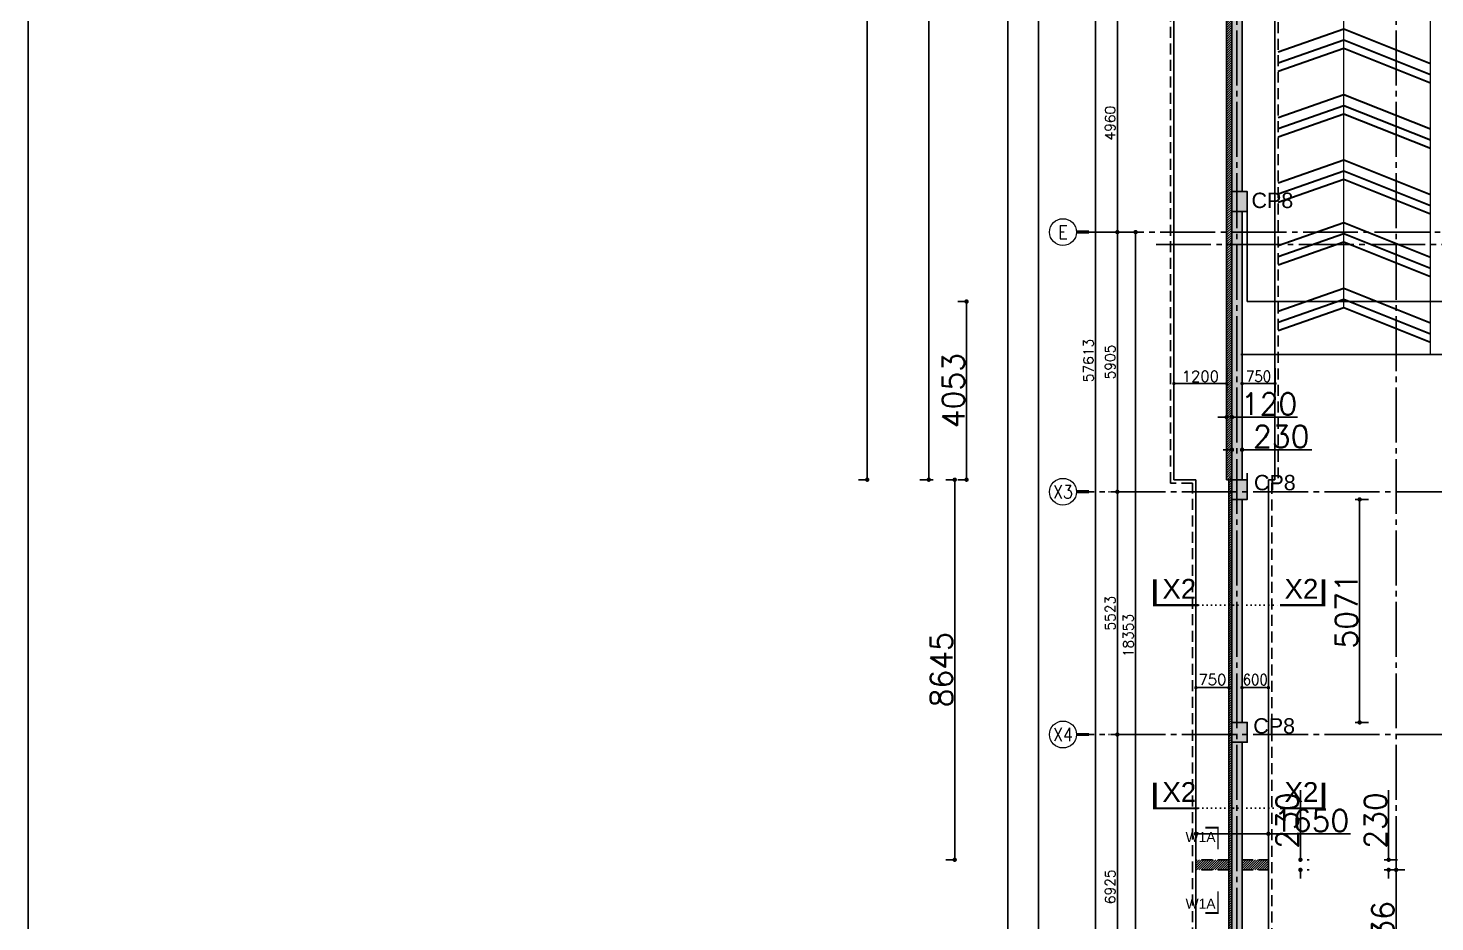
# Model space of a CAD drawing. Extents: x -200722 to 834823, y -494970 to 88783.
# Drawn here: x 200371 to 232395, y 9466 to 29794 of the extents above; entities that cross this region are included whole.
import ezdxf
from ezdxf.enums import TextEntityAlignment as Align

# ---------------------------------------------------------------- set-up
doc = ezdxf.new("R2010")
doc.units = 0
doc.header["$LTSCALE"] = 100
doc.header["$MEASUREMENT"] = 0
doc.header["$PDMODE"] = 34
for name, pattern in [('ACAD_ISO04W100', [30, 24, -3, 0, -3]), ('CL', [3.25, 2.5, -0.25, 0.25, -0.25]), ('DOT', [0.25, 0, -0.25]), ('HIDDEN', [0.375, 0.25, -0.125])]:
    doc.linetypes.add(name, pattern=pattern)
doc.layers.get('0').update_dxf_attribs({"linetype": 'CONTINUOUS'})
doc.layers.get('DEFPOINTS').update_dxf_attribs({"linetype": 'CONTINUOUS'})
for name, color, linetype, lineweight in [('1_COLUMN', 4, 'CONTINUOUS', 5), ('9_TITLE TEXT', 7, 'CONTINUOUS', 20), ('A-BEAM', 4, 'CONTINUOUS', 5), ('A-GRIDMARKER', 250, 'CONTINUOUS', 5), ('HATCH', 252, 'CONTINUOUS', 30)]:
    doc.layers.add(name, color=color, linetype=linetype, lineweight=lineweight)
for name, color, linetype in [('A-Grid', 5, 'ACAD_ISO04W100'), ('BEAM', 4, 'CONTINUOUS'), ('COL', 150, 'CONTINUOUS'), ('COL_H', 235, 'CONTINUOUS'), ('DIM', 3, 'CONTINUOUS'), ('F_EXEC', 3, 'HIDDEN'), ('F_FTG1', 11, 'CONTINUOUS'), ('RCCWALL', 6, 'CONTINUOUS'), ('SEC. ENL M', 4, 'CONTINUOUS'), ('TEXT', 2, 'CONTINUOUS')]:
    doc.layers.add(name, color=color, linetype=linetype)
doc.styles.add('AR', font='arial.ttf')
doc.styles.add('ROMANS', font='romans.shx')
doc.styles.get("Standard").update_dxf_attribs({"font": 'simplex.shx'})
doc.styles.add('TIMES-N', font='arial.ttf')
doc.dimstyles.new('01 S.K', dxfattribs={"dimtxt": 230, "dimasz": 100, "dimexe": 200, "dimexo": 100, "dimgap": 50, "dimtad": 1, "dimdec": 0, "dimzin": 0, "dimdsep": 46, "dimtxsty": 'Standard', "dimblk": 'DOT', "dimcen": 0.09, "dimclrd": 4, "dimclre": 4, "dimclrt": 4, "dimadec": 0, "dimazin": 0, "dimtfac": 1, "dimtdec": 0, "dimtofl": 0, "dimtmove": 0, "dimatfit": 3, "dimfxl": 2, "dimtolj": 1, "dimtzin": 0, "dimarcsym": 1})
doc.dimstyles.new('STANDARD$0', dxfattribs={"dimtxt": 2.5, "dimasz": 2.5, "dimexe": 2, "dimexo": 0.7, "dimgap": 0.9, "dimtad": 1, "dimdec": 0, "dimdsep": 46, "dimtxsty": 'ROMANS', "dimcen": 0.09, "dimclrd": 4, "dimclre": 4, "dimclrt": 3, "dimadec": 0, "dimazin": 0, "dimtfac": 1, "dimtdec": 0, "dimtmove": 0, "dimatfit": 3, "dimfxl": 1, "dimtolj": 1, "dimtzin": 0, "dimarcsym": 0})

# ---------------------------------------------------------------- blocks, each defined once
blk = doc.blocks.new('_DOT')
at = {"color": 0, "linetype": 'ByBlock'}
blk.add_line((-0.5, 0), (-1, 0), dxfattribs=at)
at = {"color": 0, "linetype": 'ByBlock', "const_width": 0.5}
blk.add_lwpolyline([(-0.25, 0, 1), (0.25, 0, 1)], format="xyb", close=True, dxfattribs=at)
blk = doc.blocks.new('*D228')
at = {"layer": 'COL_H', "color": 4, "lineweight": -2, "ltscale": 0.4, "transparency": 16777216}
for p, q in [((224989, 13727), (224968, 13727)), ((225168, 6902), (225168, 13627)), ((224989, 6802), (224968, 6802))]:
    blk.add_line(p, q, dxfattribs=at)
at = {"layer": 'DEFPOINTS', "color": 0, "lineweight": -3, "ltscale": 0.4, "transparency": 16777216}
for p in [(225168, 13727, 3448), (225168, 13727), (225168, 6802, 3448)]:
    blk.add_point(p, dxfattribs=at)
at = {"layer": 'COL_H', "color": 4, "lineweight": -2, "ltscale": 0.4, "transparency": 16777216, "xscale": 100, "yscale": 100, "zscale": 100}
for p, rotation in [((225168, 13727), 90), ((225168, 6802), 270)]:
    blk.add_blockref('_DOT', p, dxfattribs=dict(at, rotation=rotation))
at = {"layer": 'COL_H', "color": 4, "ltscale": 0.4, "transparency": 16777216, "insert": (225003, 10264), "char_height": 230, "attachment_point": 5, "rotation": 90}
blk.add_mtext('\\A1;6925', dxfattribs=at)
blk = doc.blocks.new('*D229')
at = {"layer": 'COL_H', "color": 4, "lineweight": -2, "ltscale": 0.4, "transparency": 16777216}
for p, q in [((224989, 19248), (224968, 19248)), ((225168, 19148), (225168, 13827)), ((224989, 13727), (224968, 13727))]:
    blk.add_line(p, q, dxfattribs=at)
at = {"layer": 'DEFPOINTS', "color": 0, "lineweight": -3, "ltscale": 0.4, "transparency": 16777216}
for p in [(225168, 19248, 3448), (225168, 13727, 3448), (225168, 13727)]:
    blk.add_point(p, dxfattribs=at)
at = {"layer": 'COL_H', "color": 4, "lineweight": -2, "ltscale": 0.4, "transparency": 16777216, "xscale": 100, "yscale": 100, "zscale": 100}
for p, rotation in [((225168, 19248), 90), ((225168, 13727), 270)]:
    blk.add_blockref('_DOT', p, dxfattribs=dict(at, rotation=rotation))
at = {"layer": 'COL_H', "color": 4, "ltscale": 0.4, "transparency": 16777216, "insert": (225003, 16487), "char_height": 230, "attachment_point": 5, "rotation": 90}
blk.add_mtext('\\A1;5523', dxfattribs=at)
blk = doc.blocks.new('*D230')
at = {"layer": 'COL_H', "color": 4, "lineweight": -2, "ltscale": 0.4, "transparency": 16777216}
for p, q in [((224989, 25154), (224968, 25154)), ((225168, 19348), (225168, 25054)), ((224989, 19248), (224968, 19248))]:
    blk.add_line(p, q, dxfattribs=at)
at = {"layer": 'DEFPOINTS', "color": 0, "lineweight": -3, "ltscale": 0.4, "transparency": 16777216}
for p in [(225168, 25154, 3448), (225168, 25154), (225168, 19248, 3448)]:
    blk.add_point(p, dxfattribs=at)
at = {"layer": 'COL_H', "color": 4, "lineweight": -2, "ltscale": 0.4, "transparency": 16777216, "xscale": 100, "yscale": 100, "zscale": 100}
for p, rotation in [((225168, 25154), 90), ((225168, 19248), 270)]:
    blk.add_blockref('_DOT', p, dxfattribs=dict(at, rotation=rotation))
at = {"layer": 'COL_H', "color": 4, "ltscale": 0.4, "transparency": 16777216, "insert": (225003, 22201), "char_height": 230, "attachment_point": 5, "rotation": 90}
blk.add_mtext('\\A1;5905', dxfattribs=at)
blk = doc.blocks.new('*D231')
at = {"layer": 'COL_H', "color": 4, "lineweight": -2, "ltscale": 0.4, "transparency": 16777216}
for p, q in [((224989, 30114), (224968, 30114)), ((225168, 30014), (225168, 25254)), ((224989, 25154), (224968, 25154))]:
    blk.add_line(p, q, dxfattribs=at)
at = {"layer": 'DEFPOINTS', "color": 0, "lineweight": -3, "ltscale": 0.4, "transparency": 16777216}
for p in [(225168, 30114, 3448), (225168, 25154, 3448), (225168, 25154)]:
    blk.add_point(p, dxfattribs=at)
at = {"layer": 'COL_H', "color": 4, "lineweight": -2, "ltscale": 0.4, "transparency": 16777216, "xscale": 100, "yscale": 100, "zscale": 100}
for p, rotation in [((225168, 30114), 90), ((225168, 25154), 270)]:
    blk.add_blockref('_DOT', p, dxfattribs=dict(at, rotation=rotation))
at = {"layer": 'COL_H', "color": 4, "ltscale": 0.4, "transparency": 16777216, "insert": (225003, 27634), "char_height": 230, "attachment_point": 5, "rotation": 90}
blk.add_mtext('\\A1;4960', dxfattribs=at)
blk = doc.blocks.new('*D237')
at = {"layer": 'COL_H', "color": 4, "lineweight": -2, "ltscale": 0.4, "transparency": 16777216}
for p, q in [((225404, 25154), (225382, 25154)), ((225582, 25054), (225582, 6902)), ((225404, 6802), (225382, 6802))]:
    blk.add_line(p, q, dxfattribs=at)
at = {"layer": 'DEFPOINTS', "color": 0, "lineweight": -3, "ltscale": 0.4, "transparency": 16777216}
for p in [(225582, 25154, 3448), (225582, 6802, 3448), (225582, 6802)]:
    blk.add_point(p, dxfattribs=at)
at = {"layer": 'COL_H', "color": 4, "lineweight": -2, "ltscale": 0.4, "transparency": 16777216, "xscale": 100, "yscale": 100, "zscale": 100}
for p, rotation in [((225582, 25154), 90), ((225582, 6802), 270)]:
    blk.add_blockref('_DOT', p, dxfattribs=dict(at, rotation=rotation))
at = {"layer": 'COL_H', "color": 4, "ltscale": 0.4, "transparency": 16777216, "insert": (225417, 15978), "char_height": 230, "attachment_point": 5, "rotation": 90}
blk.add_mtext('\\A1;18353', dxfattribs=at)
blk = doc.blocks.new('*D771')
at = {"layer": 'COL_H', "color": 4, "lineweight": -2, "ltscale": 0.4, "transparency": 16777216}
for p, q in [((224495, 51040), (224473, 51040)), ((224673, -6473), (224673, 50940)), ((224495, -6573), (224473, -6573))]:
    blk.add_line(p, q, dxfattribs=at)
at = {"layer": 'DEFPOINTS', "color": 0, "lineweight": -3, "ltscale": 0.4, "transparency": 16777216}
for p in [(224673, 51040, 3448), (224673, 51040), (224673, -6573, 3448)]:
    blk.add_point(p, dxfattribs=at)
at = {"layer": 'COL_H', "color": 4, "lineweight": -2, "ltscale": 0.4, "transparency": 16777216, "xscale": 100, "yscale": 100, "zscale": 100}
for p, rotation in [((224673, 51040), 90), ((224673, -6573), 270)]:
    blk.add_blockref('_DOT', p, dxfattribs=dict(at, rotation=rotation))
at = {"layer": 'COL_H', "color": 4, "ltscale": 0.4, "transparency": 16777216, "insert": (224508, 22233), "char_height": 230, "attachment_point": 5, "rotation": 90}
blk.add_mtext('\\A1;57613', dxfattribs=at)
blk = doc.blocks.new('DOT')
at = {"color": 0, "linetype": 'ByBlock'}
blk.add_line((-0.5, 0), (-1, 0), dxfattribs=at)
at = {"color": 0, "linetype": 'ByBlock', "const_width": 0.5}
blk.add_lwpolyline([(-0.25, 0, 1), (0.25, 0, 1)], format="xyb", close=True, dxfattribs=at)
blk = doc.blocks.new('*D1047')
at = {"layer": 'BEAM', "color": 0, "lineweight": -2, "transparency": 16777216}
for p, q in [((226956, 15143), (226956, 14593)), ((227706, 15143), (227706, 14593)), ((227626, 14793), (227036, 14793))]:
    blk.add_line(p, q, dxfattribs=at)
at = {"layer": 'DEFPOINTS', "color": 0, "lineweight": -3, "transparency": 16777216}
for p in [(226956, 15263, 7447), (227706, 15263, 7447), (226956, 14793)]:
    blk.add_point(p, dxfattribs=at)
at = {"layer": 'BEAM', "color": 0, "lineweight": -2, "transparency": 16777216, "xscale": 80, "yscale": 80, "zscale": 80, "rotation": 180}
blk.add_blockref('DOT', (226956, 14793), dxfattribs=at)
at = {"layer": 'BEAM', "color": 0, "lineweight": -2, "transparency": 16777216, "xscale": 80, "yscale": 80, "zscale": 80}
blk.add_blockref('DOT', (227706, 14793), dxfattribs=at)
at = {"layer": 'BEAM', "color": 0, "transparency": 16777216, "insert": (227331, 14976), "char_height": 248, "attachment_point": 5}
blk.add_mtext('\\A1;750', dxfattribs=at)
blk = doc.blocks.new('*D1048')
at = {"layer": 'BEAM', "color": 0, "lineweight": -2, "transparency": 16777216}
for p, q in [((228006, 15143), (228006, 14593)), ((228606, 15143), (228606, 14593)), ((228526, 14793), (228086, 14793))]:
    blk.add_line(p, q, dxfattribs=at)
at = {"layer": 'DEFPOINTS', "color": 0, "lineweight": -3, "transparency": 16777216}
for p in [(228006, 15263, 7447), (228606, 15263, 7447), (228006, 14793)]:
    blk.add_point(p, dxfattribs=at)
at = {"layer": 'BEAM', "color": 0, "lineweight": -2, "transparency": 16777216, "xscale": 80, "yscale": 80, "zscale": 80, "rotation": 180}
blk.add_blockref('DOT', (228006, 14793), dxfattribs=at)
at = {"layer": 'BEAM', "color": 0, "lineweight": -2, "transparency": 16777216, "xscale": 80, "yscale": 80, "zscale": 80}
blk.add_blockref('DOT', (228606, 14793), dxfattribs=at)
at = {"layer": 'BEAM', "color": 0, "transparency": 16777216, "insert": (228306, 14976), "char_height": 248, "attachment_point": 5}
blk.add_mtext('\\A1;{\\W0.9;600}', dxfattribs=at)
blk = doc.blocks.new('*D1050')
at = {"layer": 'BEAM', "color": 0, "lineweight": -2, "transparency": 16777216}
for p, q in [((226456, 22062), (226456, 21511)), ((227656, 22062), (227656, 21511)), ((227576, 21711), (226536, 21711))]:
    blk.add_line(p, q, dxfattribs=at)
at = {"layer": 'DEFPOINTS', "color": 0, "lineweight": -3, "transparency": 16777216}
for p in [(226456, 22182, 7447), (227656, 22182, 7447), (226456, 21711)]:
    blk.add_point(p, dxfattribs=at)
at = {"layer": 'BEAM', "color": 0, "lineweight": -2, "transparency": 16777216, "xscale": 80, "yscale": 80, "zscale": 80, "rotation": 180}
blk.add_blockref('DOT', (226456, 21711), dxfattribs=at)
at = {"layer": 'BEAM', "color": 0, "lineweight": -2, "transparency": 16777216, "xscale": 80, "yscale": 80, "zscale": 80}
blk.add_blockref('DOT', (227656, 21711), dxfattribs=at)
at = {"layer": 'BEAM', "color": 0, "transparency": 16777216, "insert": (227056, 21875), "char_height": 248, "attachment_point": 5}
blk.add_mtext('\\A1;1200', dxfattribs=at)
blk = doc.blocks.new('*D1049')
at = {"layer": 'BEAM', "color": 0, "lineweight": -2, "transparency": 16777216}
for p, q in [((228006, 22062), (228006, 21511)), ((228756, 22062), (228756, 21511)), ((228676, 21711), (228086, 21711))]:
    blk.add_line(p, q, dxfattribs=at)
at = {"layer": 'DEFPOINTS', "color": 0, "lineweight": -3, "transparency": 16777216}
for p in [(228006, 22182, 7447), (228756, 22182, 7447), (228006, 21711)]:
    blk.add_point(p, dxfattribs=at)
at = {"layer": 'BEAM', "color": 0, "lineweight": -2, "transparency": 16777216, "xscale": 80, "yscale": 80, "zscale": 80, "rotation": 180}
blk.add_blockref('DOT', (228006, 21711), dxfattribs=at)
at = {"layer": 'BEAM', "color": 0, "lineweight": -2, "transparency": 16777216, "xscale": 80, "yscale": 80, "zscale": 80}
blk.add_blockref('DOT', (228756, 21711), dxfattribs=at)
at = {"layer": 'BEAM', "color": 0, "transparency": 16777216, "insert": (228381, 21875), "char_height": 248, "attachment_point": 5}
blk.add_mtext('\\A1;{\\W0.9;750}', dxfattribs=at)
blk = doc.blocks.new('*D2943')
at = {"color": 4, "lineweight": -2, "ltscale": 0.4, "transparency": 16777216}
for p, q in [((226956, 11368), (226956, 11668)), ((228606, 11368), (228606, 11668)), ((227056, 11468), (228506, 11468)), ((228606, 11468), (230472, 11468))]:
    blk.add_line(p, q, dxfattribs=at)
at = {"layer": 'DEFPOINTS', "color": 0, "lineweight": -3, "ltscale": 0.4, "transparency": 16777216}
for p in [(228606, 11468), (226956, 10878), (228606, 10878)]:
    blk.add_point(p, dxfattribs=at)
at = {"color": 4, "lineweight": -2, "ltscale": 0.4, "transparency": 16777216, "xscale": 100, "yscale": 100, "zscale": 100, "rotation": 180}
blk.add_blockref('_DOT', (226956, 11468), dxfattribs=at)
at = {"color": 4, "lineweight": -2, "ltscale": 0.4, "transparency": 16777216, "xscale": 100, "yscale": 100, "zscale": 100}
blk.add_blockref('_DOT', (228606, 11468), dxfattribs=at)
at = {"color": 4, "lineweight": -3, "ltscale": 0.4, "transparency": 16777216, "insert": (229589, 11768), "char_height": 500, "attachment_point": 5}
blk.add_mtext('\\A1;1650', dxfattribs=at)
blk = doc.blocks.new('*D2944')
at = {"color": 4, "lineweight": -2, "ltscale": 0.4, "transparency": 16777216}
for p, q in [((231343, 10978), (231343, 12464)), ((231243, 10878), (231543, 10878)), ((231243, 10648), (231543, 10648)), ((231343, 10548), (231343, 10448))]:
    blk.add_line(p, q, dxfattribs=at)
at = {"layer": 'DEFPOINTS', "color": 0, "lineweight": -3, "ltscale": 0.4, "transparency": 16777216}
for p in [(228606, 10878), (228606, 10648), (231343, 10878)]:
    blk.add_point(p, dxfattribs=at)
at = {"color": 4, "lineweight": -2, "ltscale": 0.4, "transparency": 16777216, "xscale": 100, "yscale": 100, "zscale": 100}
for p, rotation in [((231343, 10878), 270), ((231343, 10648), 90)]:
    blk.add_blockref('_DOT', p, dxfattribs=dict(at, rotation=rotation))
at = {"color": 4, "lineweight": -3, "ltscale": 0.4, "transparency": 16777216, "insert": (231043, 11771), "char_height": 500, "attachment_point": 5, "rotation": 90}
blk.add_mtext('\\A1;230', dxfattribs=at)
blk = doc.blocks.new('*D2981')
at = {"color": 4, "lineweight": -2, "ltscale": 0.4, "transparency": 16777216}
for p, q in [((231414, 10648), (231714, 10648)), ((231514, 7612), (231514, 10548)), ((231414, 7512), (231714, 7512))]:
    blk.add_line(p, q, dxfattribs=at)
at = {"layer": 'DEFPOINTS', "color": 0, "lineweight": -3, "ltscale": 0.4, "transparency": 16777216}
for p in [(228306, 10648), (231514, 10648), (228206, 7512)]:
    blk.add_point(p, dxfattribs=at)
at = {"color": 4, "lineweight": -2, "ltscale": 0.4, "transparency": 16777216, "xscale": 100, "yscale": 100, "zscale": 100}
for p, rotation in [((231514, 10648), 90), ((231514, 7512), 270)]:
    blk.add_blockref('_DOT', p, dxfattribs=dict(at, rotation=rotation))
at = {"color": 4, "lineweight": -3, "ltscale": 0.4, "transparency": 16777216, "insert": (231214, 9080), "char_height": 500, "attachment_point": 5, "rotation": 90}
blk.add_mtext('\\A1;3136', dxfattribs=at)
blk = doc.blocks.new('*D2984')
at = {"color": 4, "lineweight": -2, "ltscale": 0.4, "transparency": 16777216}
for p, q in [((230582, 19073), (230882, 19073)), ((230682, 14102), (230682, 18973)), ((230582, 14002), (230882, 14002))]:
    blk.add_line(p, q, dxfattribs=at)
at = {"layer": 'DEFPOINTS', "color": 0, "lineweight": -3, "ltscale": 0.4, "transparency": 16777216}
for p in [(228126, 19073), (230682, 19073), (228126, 14002)]:
    blk.add_point(p, dxfattribs=at)
at = {"color": 4, "lineweight": -2, "ltscale": 0.4, "transparency": 16777216, "xscale": 100, "yscale": 100, "zscale": 100}
for p, rotation in [((230682, 19073), 90), ((230682, 14002), 270)]:
    blk.add_blockref('_DOT', p, dxfattribs=dict(at, rotation=rotation))
at = {"color": 4, "lineweight": -3, "ltscale": 0.4, "transparency": 16777216, "insert": (230382, 16537), "char_height": 500, "attachment_point": 5, "rotation": 90}
blk.add_mtext('\\A1;5071', dxfattribs=at)
blk = doc.blocks.new('*D2985')
at = {"color": 4, "lineweight": -2, "ltscale": 0.4, "transparency": 16777216}
for p, q in [((227656, 20846), (227656, 21146)), ((227776, 20846), (227776, 21146)), ((227556, 20946), (227456, 20946)), ((227876, 20946), (229266, 20946))]:
    blk.add_line(p, q, dxfattribs=at)
at = {"layer": 'DEFPOINTS', "color": 0, "lineweight": -3, "ltscale": 0.4, "transparency": 16777216}
for p in [(227776, 20946), (227656, 20542), (227776, 20542)]:
    blk.add_point(p, dxfattribs=at)
at = {"color": 4, "lineweight": -2, "ltscale": 0.4, "transparency": 16777216, "xscale": 100, "yscale": 100, "zscale": 100}
blk.add_blockref('_DOT', (227656, 20946), dxfattribs=at)
at = {"color": 4, "lineweight": -2, "ltscale": 0.4, "transparency": 16777216, "xscale": 100, "yscale": 100, "zscale": 100, "rotation": 180}
blk.add_blockref('_DOT', (227776, 20946), dxfattribs=at)
at = {"color": 4, "lineweight": -3, "ltscale": 0.4, "transparency": 16777216, "insert": (228621, 21246), "char_height": 500, "attachment_point": 5}
blk.add_mtext('\\A1;120', dxfattribs=at)
blk = doc.blocks.new('*D2986')
at = {"color": 4, "lineweight": -2, "ltscale": 0.4, "transparency": 16777216}
for p, q in [((227676, 20205), (227576, 20205)), ((227776, 20305), (227776, 20005)), ((228006, 20305), (228006, 20005)), ((228106, 20205), (229591, 20205))]:
    blk.add_line(p, q, dxfattribs=at)
at = {"layer": 'DEFPOINTS', "color": 0, "lineweight": -3, "ltscale": 0.4, "transparency": 16777216}
for p in [(227776, 20542), (228006, 20542), (228006, 20205)]:
    blk.add_point(p, dxfattribs=at)
at = {"color": 4, "lineweight": -2, "ltscale": 0.4, "transparency": 16777216, "xscale": 100, "yscale": 100, "zscale": 100}
blk.add_blockref('_DOT', (227776, 20205), dxfattribs=at)
at = {"color": 4, "lineweight": -2, "ltscale": 0.4, "transparency": 16777216, "xscale": 100, "yscale": 100, "zscale": 100, "rotation": 180}
blk.add_blockref('_DOT', (228006, 20205), dxfattribs=at)
at = {"color": 4, "lineweight": -3, "ltscale": 0.4, "transparency": 16777216, "insert": (228898, 20505), "char_height": 500, "attachment_point": 5}
blk.add_mtext('\\A1;230', dxfattribs=at)
blk = doc.blocks.new('*D3055')
at = {"color": 4, "lineweight": -2, "ltscale": 0.4, "transparency": 16777216}
for p, q in [((229335, 10978), (229335, 12464)), ((229489, 10878), (229535, 10878)), ((229489, 10648), (229535, 10648)), ((229335, 10548), (229335, 10448))]:
    blk.add_line(p, q, dxfattribs=at)
at = {"layer": 'DEFPOINTS', "color": 0, "lineweight": -3, "ltscale": 0.4, "transparency": 16777216}
for p in [(228387, 10878, 7447), (228387, 10648, 7447), (229335, 10878)]:
    blk.add_point(p, dxfattribs=at)
at = {"color": 4, "lineweight": -2, "ltscale": 0.4, "transparency": 16777216, "xscale": 100, "yscale": 100, "zscale": 100}
for p, rotation in [((229335, 10878), 270), ((229335, 10648), 90)]:
    blk.add_blockref('_DOT', p, dxfattribs=dict(at, rotation=rotation))
at = {"color": 4, "lineweight": -3, "ltscale": 0.4, "transparency": 16777216, "insert": (229035, 11771), "char_height": 500, "attachment_point": 5, "rotation": 90}
blk.add_mtext('\\A1;230', dxfattribs=at)
blk = doc.blocks.new('*D3060')
at = {"color": 4, "lineweight": -2, "ltscale": 0.4, "transparency": 16777216}
for p, q in [((221447, 19523), (221264, 19523)), ((221464, 10978), (221464, 19423)), ((221471, 10878), (221264, 10878))]:
    blk.add_line(p, q, dxfattribs=at)
at = {"layer": 'DEFPOINTS', "color": 0, "lineweight": -3, "ltscale": 0.4, "transparency": 16777216}
for p in [(221464, 19523), (226956, 19523, 7447), (228306, 10878, 7447)]:
    blk.add_point(p, dxfattribs=at)
at = {"color": 4, "lineweight": -2, "ltscale": 0.4, "transparency": 16777216, "xscale": 100, "yscale": 100, "zscale": 100}
for p, rotation in [((221464, 19523), 90), ((221464, 10878), 270)]:
    blk.add_blockref('_DOT', p, dxfattribs=dict(at, rotation=rotation))
at = {"color": 4, "lineweight": -3, "ltscale": 0.4, "transparency": 16777216, "insert": (221164, 15201), "char_height": 500, "attachment_point": 5, "rotation": 90}
blk.add_mtext('\\A1;8645', dxfattribs=at)
blk = doc.blocks.new('*D3061')
at = {"color": 4, "lineweight": -2, "ltscale": 0.4, "transparency": 16777216}
for p, q in [((219489, 46329), (219273, 46329)), ((219473, 19623), (219473, 46229)), ((219488, 19523), (219273, 19523))]:
    blk.add_line(p, q, dxfattribs=at)
at = {"layer": 'DEFPOINTS', "color": 0, "lineweight": -3, "ltscale": 0.4, "transparency": 16777216}
for p in [(219473, 46329), (227026, 46329, 7447), (226956, 19523, 7447)]:
    blk.add_point(p, dxfattribs=at)
at = {"color": 4, "lineweight": -2, "ltscale": 0.4, "transparency": 16777216, "xscale": 100, "yscale": 100, "zscale": 100}
for p, rotation in [((219473, 46329), 90), ((219473, 19523), 270)]:
    blk.add_blockref('_DOT', p, dxfattribs=dict(at, rotation=rotation))
at = {"color": 4, "lineweight": -3, "ltscale": 0.4, "transparency": 16777216, "insert": (219173, 32926), "char_height": 500, "attachment_point": 5, "rotation": 90}
blk.add_mtext('\\A1;26806', dxfattribs=at)
blk = doc.blocks.new('*D3062')
at = {"color": 4, "lineweight": -2, "ltscale": 0.4, "transparency": 16777216}
for p, q in [((221733, 23576), (221534, 23576)), ((221734, 23476), (221734, 19623)), ((221710, 19523), (221534, 19523))]:
    blk.add_line(p, q, dxfattribs=at)
at = {"layer": 'DEFPOINTS', "color": 0, "lineweight": -3, "ltscale": 0.4, "transparency": 16777216}
for p in [(228126, 23576, 7447), (221734, 19523), (226956, 19523, 7447)]:
    blk.add_point(p, dxfattribs=at)
at = {"color": 4, "lineweight": -2, "ltscale": 0.4, "transparency": 16777216, "xscale": 100, "yscale": 100, "zscale": 100}
for p, rotation in [((221734, 23576), 90), ((221734, 19523), 270)]:
    blk.add_blockref('_DOT', p, dxfattribs=dict(at, rotation=rotation))
at = {"color": 4, "lineweight": -3, "ltscale": 0.4, "transparency": 16777216, "insert": (221434, 21549), "char_height": 500, "attachment_point": 5, "rotation": 90}
blk.add_mtext('\\A1;4053', dxfattribs=at)
blk = doc.blocks.new('*D3067')
at = {"color": 4, "lineweight": -2, "ltscale": 0.4, "transparency": 16777216}
for p, q in [((220974, 46329), (220674, 46329)), ((220874, 19623), (220874, 46229)), ((220974, 19523), (220674, 19523))]:
    blk.add_line(p, q, dxfattribs=at)
at = {"layer": 'DEFPOINTS', "color": 0, "lineweight": -3, "ltscale": 0.4, "transparency": 16777216}
for p in [(220874, 46329), (227026, 46329), (226956, 19523)]:
    blk.add_point(p, dxfattribs=at)
at = {"color": 4, "lineweight": -2, "ltscale": 0.4, "transparency": 16777216, "xscale": 100, "yscale": 100, "zscale": 100}
for p, rotation in [((220874, 46329), 90), ((220874, 19523), 270)]:
    blk.add_blockref('_DOT', p, dxfattribs=dict(at, rotation=rotation))
at = {"color": 4, "lineweight": -3, "ltscale": 0.4, "transparency": 16777216, "insert": (220574, 32926), "char_height": 500, "attachment_point": 5, "rotation": 90}
blk.add_mtext('\\A1;26806', dxfattribs=at)

msp = doc.modelspace()

# ---------------------------------------------------------------- hatches: boundary and pattern name
at = {"layer": 'DIM', "ltscale": 0.4, "true_color": 0x000000}
h = msp.add_hatch(dxfattribs=at)
h.set_pattern_fill('ANSI31', color=18, scale=300, style=0)
h.set_pattern_definition([(45, (0, 26211), (-26.516504, 26.516504), [])])
h.paths.add_polyline_path([(227655.6, 19522.9), (227775.6, 19522.9), (227775.6, 45579), (227655.6, 45579)])
h = msp.add_hatch(dxfattribs=at)
h.set_pattern_fill('ANSI31', color=18, scale=300, style=0)
h.paths.add_polyline_path([(227705.6, -6688.1), (227775.6, -6688.1), (227775.6, 19522.9), (227705.6, 19522.9)])
at = {"layer": 'DIM', "ltscale": 0.4}
h = msp.add_hatch(dxfattribs=at)
h.set_pattern_fill('ANSI31', color=8, scale=300, style=0)
h.paths.add_polyline_path([(227705.6, 10648.1), (227705.6, 10878.1), (226955.6, 10878.1), (226955.6, 10648.1)])
h = msp.add_hatch(dxfattribs=at)
h.set_pattern_fill('ANSI31', color=8, scale=300, style=0)
h.paths.add_polyline_path([(228605.6, 10648.1), (228605.6, 10878.1), (228005.6, 10878.1), (228005.6, 10648.1)])
at = {"layer": 'HATCH', "lineweight": -3, "ltscale": 0.4, "true_color": 0x000000}
for points in [[(227775.6, 26075.8), (228005.6, 26075.8), (228005.6, 61354.3), (227775.6, 61354.3)], [(227775.6, 19522.9), (228005.6, 19522.9), (228005.6, 25625.8), (227775.6, 25625.8)], [(227775.6, 14001.9), (228005.6, 14001.9), (228005.6, 19072.9), (227775.6, 19072.9)], [(227775.6, 6911.9), (228005.6, 6911.9), (228005.6, 13551.9), (227775.6, 13551.9)]]:
    msp.add_hatch(color=18, dxfattribs=at).paths.add_polyline_path(points)
at = {"layer": 'HATCH', "ltscale": 0.4, "true_color": 0x000000}
for points in [[(227775.6, 26075.8), (228125.6, 26075.8), (228125.6, 25625.8), (227775.6, 25625.8)], [(227775.6, 19522.9), (228125.6, 19522.9), (228125.6, 19072.9), (227775.6, 19072.9)], [(227775.6, 14001.9), (228125.6, 14001.9), (228125.6, 13551.9), (227775.6, 13551.9)]]:
    msp.add_hatch(color=18, dxfattribs=at).paths.add_polyline_path(points)

# ---------------------------------------------------------------- linework, layer by layer
at = {"color": 18, "lineweight": -3, "ltscale": 0.4, "true_color": 0x000000}
for p, q in [((228125.6, 26075.8, 7446.6), (228125.6, 23575.8, 7446.6)), ((228125.6, 23575.8, 7446.6), (237348.4, 23575.8, 7446.6)), ((228125.6, 19522.9, 7446.6), (228125.6, 19672.9, 7446.6))]:
    msp.add_line(p, q, dxfattribs=at)
at = {"color": 1, "linetype": 'DOT', "ltscale": 4}
for p, q in [((227011.3, 16670.8), (228870, 16670.8)), ((227011.3, 12048.4), (228870, 12048.4))]:
    msp.add_line(p, q, dxfattribs=at)
at = {"color": 18, "ltscale": 0.4, "true_color": 0x000000}
for points in [[(200370.7, 88782.8), (572488, 88782.8), (572488, -205027.2), (200370.7, -205027.2)], [(222672.7, 64744.5), (222672.7, -18415.5), (340412.7, -18415.5), (340412.7, 64744.5)]]:
    msp.add_lwpolyline(points, close=True, dxfattribs=at)
at = {"color": 18, "true_color": 0x000000}
msp.add_lwpolyline([(223372.7, -17715.5), (339712.7, -17715.5), (339712.7, 64044.5), (223372.7, 64044.5)], close=True, dxfattribs=at)
at = {"layer": '1_COLUMN', "color": 4, "linetype": 'ByBlock', "ltscale": 100}
msp.add_line((232295.4, 22369.1, 3998.7), (232295.4, 61354.3, 3179.9), dxfattribs=at)
at = {"layer": '9_TITLE TEXT', "color": 18, "true_color": 0x000000}
msp.add_lwpolyline([(339712.7, 64044.5), (223372.7, 64044.5), (223372.7, -17715.5), (339712.7, -17715.5)], dxfattribs=at)
at = {"layer": 'A-BEAM', "color": 18, "linetype": 'Continuous', "ltscale": 500, "true_color": 0x000000}
msp.add_line((230326.5, 23438.8, 3998.7), (230326.5, 61107.5, 3998.7), dxfattribs=at)
at = {"layer": 'A-Grid', "color": 8, "linetype": 'CL', "ltscale": 5}
for p, q in [((224519.6, 25154.4, 7446.6), (327010.7, 25154.4, 7446.6)), ((226047.7, 24874.4, 7446.6), (278542.8, 24874.4, 7446.6)), ((327010.7, 19247.9, 7446.6), (224519.6, 19247.9, 7446.6)), ((327010.7, 13726.9, 3998.7), (224519.6, 13726.9, 3998.7))]:
    msp.add_line(p, q, dxfattribs=at)
at = {"layer": 'A-Grid', "color": 8, "linetype": 'CL', "ltscale": 5, "elevation": 7446.6}
for points in [[(227890.6, 62242.9), (227890.6, -9708.8)], [(231513.6, 62242.9), (231513.6, -9708.8)]]:
    msp.add_lwpolyline(points, dxfattribs=at)
at = {"layer": 'A-GRIDMARKER', "color": 2, "linetype": 'ByBlock', "ltscale": 500, "const_width": 75}
for points, elevation in [([(224519.6, 25154.4), (224234.6, 25154.4)], 6895.9), ([(224519.6, 19247.9), (224234.6, 19247.9)], 6895.9), ([(224519.6, 13726.9), (224234.6, 13726.9)], 3447.9)]:
    msp.add_lwpolyline(points, dxfattribs=dict(at, elevation=elevation))
at = {"layer": 'A-GRIDMARKER', "color": 2, "linetype": 'ByBlock', "ltscale": 500}
for centre in [(223928.4, 25154.4, 6895.9), (223928.4, 19247.9, 6895.9), (223928.4, 13726.9, 3447.9)]:
    msp.add_circle(centre, 306.2, dxfattribs=at)
at = {"layer": 'COL', "color": 18, "ltscale": 500, "true_color": 0x000000}
for points, elevation in [([(227775.6, 26075.8), (228125.6, 26075.8), (228125.6, 25625.8), (227775.6, 25625.8), (227775.6, 26075.8)], 7446.6), ([(227775.6, 19522.9), (228125.6, 19522.9), (228125.6, 19072.9), (227775.6, 19072.9), (227775.6, 19522.9)], 7446.6), ([(227775.6, 14001.9), (228125.6, 14001.9), (228125.6, 13551.9), (227775.6, 13551.9), (227775.6, 14001.9)], 3998.7)]:
    msp.add_lwpolyline(points, dxfattribs=dict(at, elevation=elevation))
at = {"layer": 'DIM', "color": 1}
for points in [[(226022.2, 17253.9, 80, 80, 0), (226022.2, 16670.8, 50, 50, 0), (227011.3, 16670.8, 50, 50, 0)], [(229859.1, 17253.9, 80, 80, 0), (229859.1, 16670.8, 50, 50, 0), (228870, 16670.8, 50, 50, 0)], [(226022.2, 12631.5, 80, 80, 0), (226022.2, 12048.4, 50, 50, 0), (227011.3, 12048.4, 50, 50, 0)], [(229859.1, 12631.5, 80, 80, 0), (229859.1, 12048.4, 50, 50, 0), (228870, 12048.4, 50, 50, 0)], [(227166.6, 11607.1, 40, 40, 0), (227458.1, 11607.1, 25, 25, 0), (227458.1, 11112.5, 25, 25, 0)], [(227166.6, 9667.6, 40, 40, 0), (227458.1, 9667.6, 25, 25, 0), (227458.1, 10162.2, 25, 25, 0)]]:
    msp.add_lwpolyline(points, format="xyseb", dxfattribs=at)
at = {"layer": 'F_EXEC', "color": 18, "ltscale": 10, "true_color": 0x000000}
for p, q in [((228830.6, 61429.3, 6627.9), (228830.6, 19447.9, 7446.6)), ((226380.6, 19447.9, 7446.6), (226380.6, 46404, 7446.6)), ((226880.6, 19447.9, 7446.6), (226380.6, 19447.9, 7446.6)), ((226880.6, 7586.9, 7446.6), (226880.6, 19447.9, 7446.6)), ((228680.6, 19447.9, 7446.6), (228680.6, 7586.9, 7446.6)), ((228680.6, 19447.9, 7446.6), (228830.6, 19447.9, 7446.6)), ((227705.6, 10878.1, 7446.6), (226955.6, 10878.1, 7446.6)), ((227705.6, 10648.1, 7446.6), (226955.6, 10648.1, 7446.6)), ((228005.6, 10878.1, 7446.6), (228605.6, 10878.1, 7446.6)), ((228005.6, 10648.1, 7446.6), (228605.6, 10648.1, 7446.6))]:
    msp.add_line(p, q, dxfattribs=at)
at = {"layer": 'F_FTG1', "color": 18, "ltscale": 0.4, "true_color": 0x000000}
for p, q in [((228755.6, 61354.3, 6627.9), (228755.6, 19522.9, 7446.6)), ((226455.6, 19522.9, 7446.6), (226455.6, 46329, 7446.6)), ((226955.6, 19522.9, 7446.6), (226455.6, 19522.9, 7446.6)), ((226955.6, 7511.9, 7446.6), (226955.6, 19522.9, 7446.6)), ((228605.6, 19522.9, 7446.6), (228605.6, 7511.9, 7446.6)), ((228605.6, 19522.9, 7446.6), (228755.6, 19522.9, 7446.6))]:
    msp.add_line(p, q, dxfattribs=at)
at = {"layer": 'HATCH', "color": 252, "linetype": 'HIDDEN', "ltscale": 500, "elevation": 3998.7}
for points in [[(228830.6, 29256.6), (230326.5, 29780.1), (232295.4, 28993.1)], [(228830.6, 29006.1), (230326.5, 29529.6), (232295.4, 28742.7)], [(228830.6, 28816.4), (230326.5, 29339.9), (232295.4, 28552.9)], [(228830.6, 27764.8), (230326.5, 28288.3), (232295.4, 27501.4)], [(228830.6, 27514.4), (230326.5, 28037.8), (232295.4, 27250.9)], [(228830.6, 27324.6), (230326.5, 27848.1), (232295.4, 27061.2)], [(228830.6, 26273.1), (230326.5, 26796.5), (232295.4, 26009.6)], [(228830.6, 26022.6), (230326.5, 26546), (232295.4, 25759.1)], [(228830.6, 25832.9), (230326.5, 26356.3), (232295.4, 25569.4)], [(228830.6, 24847.4), (230326.5, 25370.8), (232295.4, 24583.9)], [(228830.6, 24596.9), (230326.5, 25120.3), (232295.4, 24333.4)], [(228830.6, 24407.2), (230326.5, 24930.6), (232295.4, 24143.7)], [(228830.6, 23355.6), (230326.5, 23879), (232295.4, 23092.1)], [(228830.6, 23105.1), (230326.5, 23628.5), (232295.4, 22841.6)], [(228830.6, 22915.4), (230326.5, 23438.8), (232295.4, 22651.9)]]:
    msp.add_lwpolyline(points, dxfattribs=at)
at = {"layer": 'RCCWALL', "color": 42, "ltscale": 0.4}
for points, elevation in [([(227775.6, 26075.8), (228005.6, 26075.8), (228005.6, 61354.3), (227775.6, 61354.3)], 7446.6), ([(227775.6, 19522.9), (228005.6, 19522.9), (228005.6, 25625.8), (227775.6, 25625.8)], 7446.6), ([(227775.6, 14001.9), (228005.6, 14001.9), (228005.6, 19072.9), (227775.6, 19072.9)], 3998.7), ([(227775.6, 6911.9), (228005.6, 6911.9), (228005.6, 13551.9), (227775.6, 13551.9)], 7446.6)]:
    msp.add_lwpolyline(points, close=True, dxfattribs=dict(at, elevation=elevation))
at = {"layer": 'RCCWALL', "color": 1, "ltscale": 0.4, "elevation": 7446.6}
for points in [[(227655.6, 19522.9), (227775.6, 19522.9), (227775.6, 45579), (227655.6, 45579)], [(227705.6, -6688.1), (227775.6, -6688.1), (227775.6, 19522.9), (227705.6, 19522.9)]]:
    msp.add_lwpolyline(points, close=True, dxfattribs=at)
at = {"layer": 'SEC. ENL M', "color": 18, "lineweight": -3, "ltscale": 0.4, "true_color": 0x000000}
msp.add_line((236658.6, 22369.1, 7446.6), (227975.6, 22369.1, 7446.6), dxfattribs=at)

# ---------------------------------------------------------------- texts
at = {"layer": 'A-Grid', "color": 18, "true_color": 0x000000, "width": 0.88}
for s, p in [('E', (223928.4, 25154.4, 6895.9)), ('X3', (223928.4, 19247.9, 6895.9)), ('X4', (223928.4, 13726.9, 3447.9))]:
    msp.add_text(s, height=300, dxfattribs=at).set_placement(p, align=Align.MIDDLE)
at = {"layer": 'TEXT', "color": 18, "true_color": 0x000000, "style": 'AR'}
for p in [(228221, 25702.1), (228276.5, 19282.2), (228260.9, 13747.9)]:
    msp.add_text('CP8', height=350, dxfattribs=at).set_placement(p)
at = {"layer": 'TEXT', "color": 18, "true_color": 0x000000, "style": 'TIMES-N'}
for s, height, p in [('X2', 450, (226192.9, 17041.3)), ('X2', 450, (228973, 17041.3)), ('X2', 450, (226192.9, 12418.9)), ('X2', 450, (228973, 12418.9)), ('W1A', 225, (226721.3, 11394.5)), ('W1A', 225, (226721.3, 9879.3))]:
    msp.add_text(s, height=height, dxfattribs=at).set_placement(p, align=Align.MIDDLE_LEFT)

# ---------------------------------------------------------------- dimensions: what is measured, and where the dimension line sits
at = {"color": 18, "lineweight": -3, "ltscale": 0.4, "true_color": 0x000000}
for base, p1, p2, picture, middle in [((219472.7, 46329), (226955.6, 19522.9, 7446.6), (227025.6, 46329, 7446.6), '*D3061', (219172.7, 32925.9)), ((220874.1, 46329), (226955.6, 19522.9), (227025.6, 46329), '*D3067', (220574.1, 32925.9)), ((221733.9, 19522.9), (228125.6, 23575.8, 7446.6), (226955.6, 19522.9, 7446.6), '*D3062', (221433.9, 21549.4)), ((221464.4, 19522.9), (228305.6, 10878.1, 7446.6), (226955.6, 19522.9, 7446.6), '*D3060', (221164.4, 15200.5)), ((229335, 10878.1), (228387, 10648.1, 7446.6), (228387, 10878.1, 7446.6), '*D3055', (229035, 11771))]:
    dim = msp.add_linear_dim(base=base, p1=p1, p2=p2, angle=90, dimstyle='01 S.K', override={"dimtxt": 500, "dimfxl": 100, "dimfxlon": 1}, dxfattribs=at)
    dim.commit()
    dim.dimension.update_dxf_attribs({"geometry": picture, "text_midpoint": middle})
at = {"color": 5, "lineweight": -3, "ltscale": 0.4}
for base, p1, p2, picture, middle in [((227775.6, 20945.8), (227655.6, 20541.9, 7446.6), (227775.6, 20541.9, 7446.6), '*D2985', (228620.9, 21245.8)), ((228005.6, 20205.4), (227775.6, 20541.9), (228005.6, 20541.9, 7446.6), '*D2986', (228898.5, 20505.4)), ((228605.6, 11468.4), (226955.6, 10878.1, 7446.6), (228605.6, 10878.1, 7446.6), '*D2943', (229589, 11768.4))]:
    dim = msp.add_linear_dim(base=base, p1=p1, p2=p2, dimstyle='01 S.K', override={"dimtxt": 500, "dimfxl": 100, "dimfxlon": 1}, dxfattribs=at)
    dim.commit()
    dim.dimension.update_dxf_attribs({"geometry": picture, "text_midpoint": middle})
for base, p1, p2, picture, middle in [((230681.5, 19072.9), (228125.6, 14001.9, 3998.7), (228125.6, 19072.9, 7446.6), '*D2984', (230381.5, 16537.4)), ((231342.7, 10878.1), (228605.6, 10648.1, 7446.6), (228605.6, 10878.1), '*D2944', (231042.7, 11771)), ((231513.6, 10648.1), (228206, 7511.9, 7446.6), (228305.6, 10648.1, 7446.6), '*D2981', (231213.6, 9080))]:
    dim = msp.add_linear_dim(base=base, p1=p1, p2=p2, angle=90, dimstyle='01 S.K', override={"dimtxt": 500, "dimfxl": 100, "dimfxlon": 1}, dxfattribs=at)
    dim.commit()
    dim.dimension.update_dxf_attribs({"geometry": picture, "text_midpoint": middle})
at = {"layer": 'BEAM', "color": 18, "true_color": 0x000000}
dim = msp.add_linear_dim(base=(226455.6, 21711.5, 7446.6), p1=(227655.6, 22182.2, 14893.2), p2=(226455.6, 22182.2, 14893.2), dimstyle='STANDARD$0', override={"dimscale": 8, "dimtxt": 31, "dimasz": 10, "dimexe": 25, "dimexo": 15, "dimgap": 5, "dimzin": 3, "dimtxsty": 'Standard', "dimblk": 'DOT', "dimcen": 3, "dimdle": 1, "dimclrd": 0, "dimclre": 0, "dimclrt": 0, "dimtmove": 2, "dimldrblk": 'DOT', "dimtzin": 3}, dxfattribs=at)
dim.commit()
dim.dimension.update_dxf_attribs({"geometry": '*D1050', "text_midpoint": (227055.6, 21875.5, 7446.6)})
dim = msp.add_linear_dim(base=(228005.6, 21711.5, 7446.6), p1=(228755.6, 22182.2, 14893.2), p2=(228005.6, 22182.2, 14893.2), text='{\\W0.9;<>}', dimstyle='STANDARD$0', override={"dimscale": 8, "dimtxt": 31, "dimasz": 10, "dimexe": 25, "dimexo": 15, "dimgap": 5, "dimzin": 3, "dimtxsty": 'Standard', "dimblk": 'DOT', "dimcen": 3, "dimdle": 1, "dimclrd": 0, "dimclre": 0, "dimclrt": 0, "dimtmove": 2, "dimldrblk": 'DOT', "dimtzin": 3}, dxfattribs=at)
dim.commit()
dim.dimension.update_dxf_attribs({"geometry": '*D1049', "text_midpoint": (228380.6, 21875.5, 7446.6)})
dim = msp.add_linear_dim(base=(226955.6, 14792.7, 7446.6), p1=(227705.6, 15263.4, 14893.2), p2=(226955.6, 15263.4, 14893.2), dimstyle='STANDARD$0', override={"dimscale": 8, "dimtxt": 31, "dimasz": 10, "dimexe": 25, "dimexo": 15, "dimgap": 5, "dimzin": 3, "dimtxsty": 'Standard', "dimblk": 'DOT', "dimcen": 3, "dimdle": 1, "dimclrd": 0, "dimclre": 0, "dimclrt": 0, "dimtmove": 2, "dimldrblk": 'DOT', "dimtzin": 3}, dxfattribs=at)
dim.commit()
dim.dimension.update_dxf_attribs({"geometry": '*D1047', "text_midpoint": (227330.6, 14975.8, 7446.6), "dimtype": 160})
dim = msp.add_linear_dim(base=(228005.6, 14792.7, 7446.6), p1=(228605.7, 15263.4, 14893.2), p2=(228005.6, 15263.4, 14893.2), text='{\\W0.9;<>}', dimstyle='STANDARD$0', override={"dimscale": 8, "dimtxt": 31, "dimasz": 10, "dimexe": 25, "dimexo": 15, "dimgap": 5, "dimzin": 3, "dimtxsty": 'Standard', "dimblk": 'DOT', "dimcen": 3, "dimdle": 1, "dimclrd": 0, "dimclre": 0, "dimclrt": 0, "dimtmove": 2, "dimldrblk": 'DOT', "dimtzin": 3}, dxfattribs=at)
dim.commit()
dim.dimension.update_dxf_attribs({"geometry": '*D1048', "text_midpoint": (228305.6, 14975.8, 7446.6), "dimtype": 160})
at = {"layer": 'COL_H', "color": 18, "ltscale": 0.4, "true_color": 0x000000}
for base, p1, p2, angle, picture, middle in [((224672.8, 51039.9, 3998.7), (224672.8, -6573.1, 7446.6), (224672.8, 51039.9, 7446.6), 90, '*D771', (224507.8, 22233.4, 3998.7)), ((225167.5, 25154.4, 3998.7), (225167.5, 30114.4, 7446.6), (225167.5, 25154.4, 7446.6), 270, '*D231', (225002.5, 27634.4, 3998.7)), ((225582.0741049, 6801.8819945, 3998.6949171), (225582.0741049, 25154.3819945, 7446.6210069), (225582.0741049, 6801.8819945, 7446.6210069), 90, '*D237', (225417.0741049, 15978.1319945, 3998.6949171)), ((225167.5, 13726.9, 3998.7), (225167.5, 6801.9, 7446.6), (225167.5, 13726.9, 7446.6), 90, '*D228', (225002.5, 10264.4, 3998.7))]:
    dim = msp.add_linear_dim(base=base, p1=p1, p2=p2, angle=angle, dimstyle='01 S.K', override={"dimfxl": 175, "dimfxlon": 1}, dxfattribs=at)
    dim.commit()
    dim.dimension.update_dxf_attribs({"geometry": picture, "text_midpoint": middle})
for base, p2, angle, text, picture, middle in [((225167.5, 25154.4, 3998.7), (225167.5, 25154.4, 7446.6), 90, '5905', '*D230', (225002.5, 22201.1, 3998.7)), ((225167.5, 13726.9, 3998.7), (225167.5, 13726.9, 7446.6), 270, '5523', '*D229', (225002.5, 16487.4, 3998.7))]:
    dim = msp.add_linear_dim(base=base, p1=(225167.5, 19247.9, 7446.6), p2=p2, angle=angle, text=text, dimstyle='01 S.K', override={"dimfxl": 175, "dimfxlon": 1}, dxfattribs=at)
    dim.commit()
    dim.dimension.update_dxf_attribs({"geometry": picture, "text_midpoint": middle})

doc.saveas('drawing.dxf')
